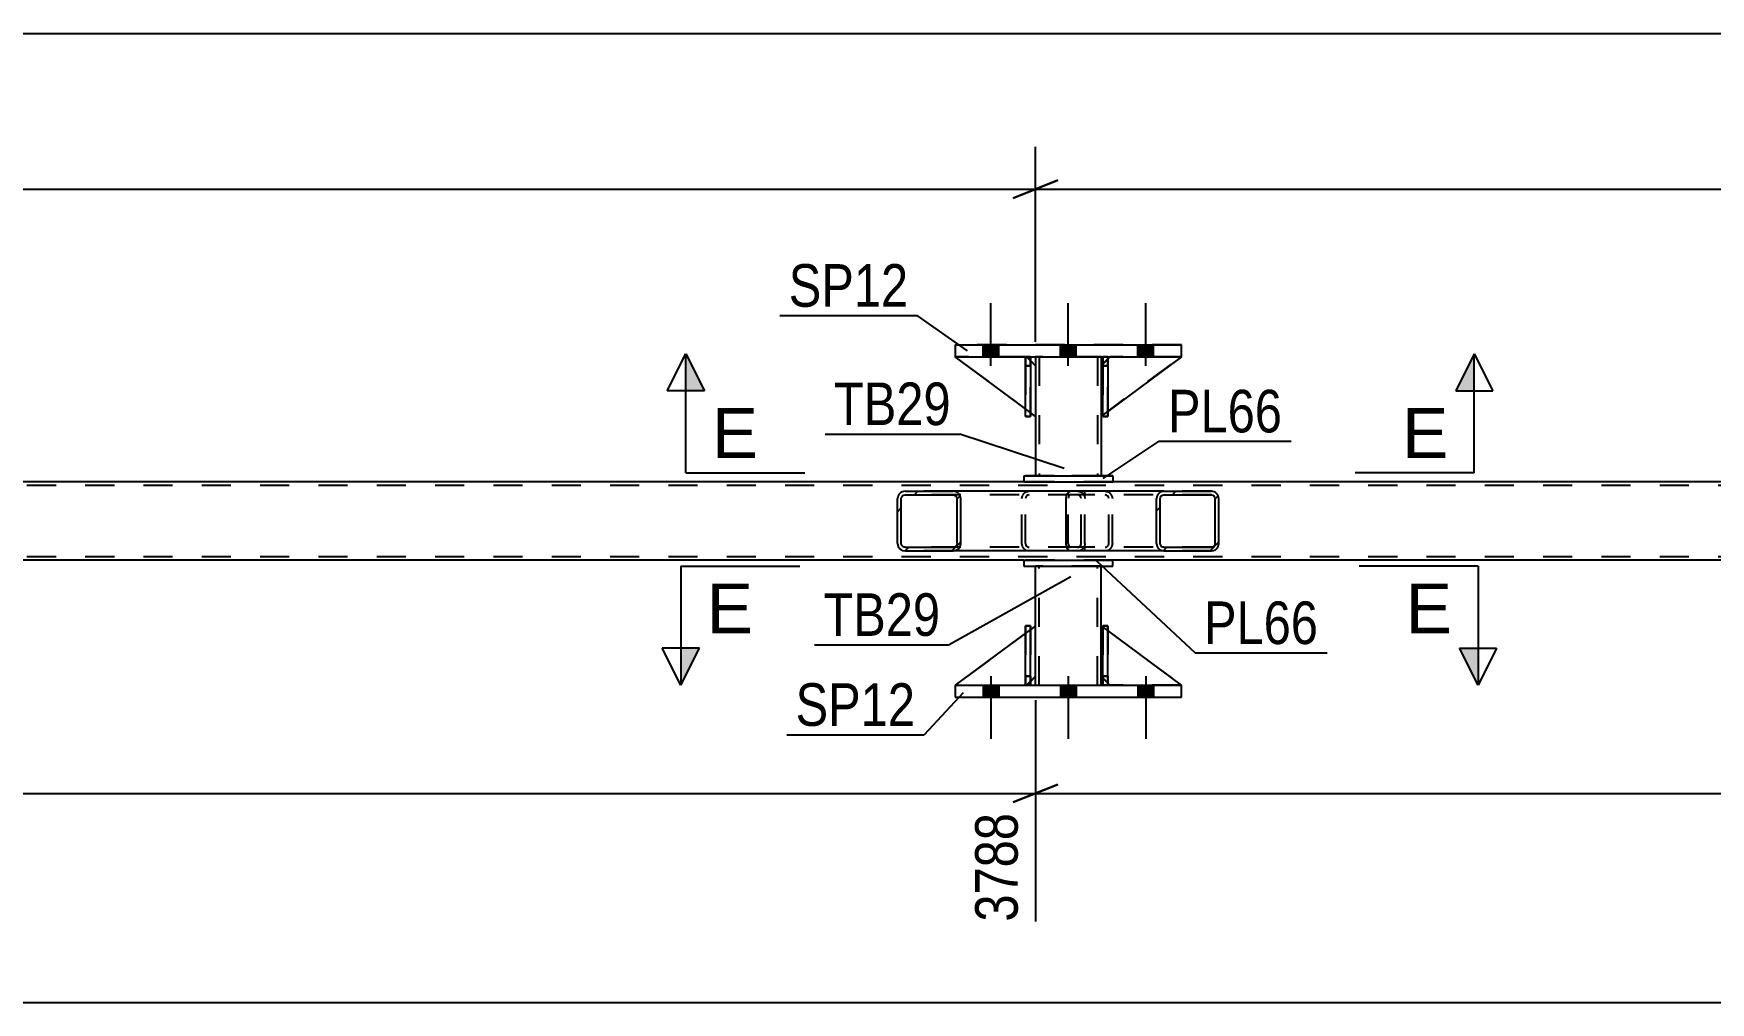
# Model space of a CAD drawing. Header units: millimetres. Extents: x 0 to 841, y 0 to 594.
# Drawn here: x 148.6 to 261.3, y 195.2 to 260.3 of the extents above; entities that cross this region are included whole.
import ezdxf

# ---------------------------------------------------------------- set-up
doc = ezdxf.new("R2010")
doc.units = ezdxf.units.MM
doc.linetypes.add('DXK_LINE_DOT2', pattern=[3.9198, 1.9599, -1.9599])
doc.styles.add('Arial', font='ARIAL.TTF', dxfattribs={"height": 0.2})
doc.styles.add('Arial Narrow', font='ARIALN.TTF', dxfattribs={"height": 0.2})

# ---------------------------------------------------------------- blocks, each defined once
blk = doc.blocks.new('Part-283133386-2742 - 2736')
at = {"linetype": 'Continuous'}
h = blk.add_hatch(dxfattribs=at)
h.set_pattern_fill('', scale=0.7, style=0, pattern_type=0)
h.set_pattern_definition([(45, (228.2007, 229.2702), (-1.57154, 1.57154), [])])
h.paths.add_polyline_path([(228.24, 229.09), (228.2, 229.27), (228.09, 229.43), (227.93, 229.53), (227.74, 229.57), (224.55, 229.57), (224.36, 229.53), (224.2, 229.43), (224.09, 229.27), (224.05, 229.09), (224.05, 226.05), (224.09, 225.86), (224.2, 225.71), (224.36, 225.6), (224.55, 225.57), (227.74, 225.57), (227.93, 225.6), (228.09, 225.71), (228.2, 225.86), (228.24, 226.05)])
h.paths.add_polyline_path([(227.97, 225.95), (227.91, 225.88), (227.83, 225.82), (227.74, 225.81), (224.55, 225.81), (224.46, 225.82), (224.37, 225.88), (224.32, 225.95), (224.3, 226.05), (224.3, 229.09), (224.32, 229.18), (224.37, 229.26), (224.46, 229.31), (224.55, 229.33), (227.74, 229.33), (227.83, 229.31), (227.91, 229.26), (227.97, 229.18), (227.99, 229.09), (227.99, 226.05)])
at = {"color": 2, "linetype": 'Continuous'}
for p, q in [((217.98, 229.09), (218, 229.27)), ((217.98, 226.05), (217.98, 229.09)), ((218, 229.27), (218.06, 229.43)), ((218.06, 229.43), (218.15, 229.53)), ((218.15, 229.53), (218.25, 229.57)), ((224.55, 229.57), (218.25, 229.57)), ((224.09, 229.27), (224.05, 229.09)), ((224.05, 226.05), (224.05, 229.09)), ((224.3, 229.09), (224.32, 229.18)), ((224.3, 226.05), (224.3, 229.09)), ((224.32, 229.18), (224.37, 229.26)), ((224.55, 229.57), (224.36, 229.53)), ((224.37, 229.26), (224.46, 229.31)), ((224.46, 229.31), (224.55, 229.33)), ((224.55, 229.57), (227.74, 229.57)), ((224.55, 229.33), (227.74, 229.33)), ((227.93, 229.53), (227.74, 229.57)), ((227.74, 229.33), (227.83, 229.31)), ((227.83, 229.31), (227.91, 229.26)), ((227.91, 229.26), (227.97, 229.18)), ((227.97, 229.18), (227.99, 229.09)), ((227.99, 226.05), (227.99, 229.09)), ((228.24, 229.09), (228.2, 229.27)), ((228.24, 226.05), (228.24, 229.09)), ((218, 225.86), (217.98, 226.05)), ((218.06, 225.71), (218, 225.86)), ((218.15, 225.6), (218.06, 225.71)), ((218.25, 225.57), (218.15, 225.6)), ((224.55, 225.57), (218.25, 225.57)), ((224.05, 226.05), (224.09, 225.86)), ((224.32, 225.95), (224.3, 226.05)), ((224.37, 225.88), (224.32, 225.95)), ((224.36, 225.6), (224.55, 225.57)), ((224.46, 225.82), (224.37, 225.88)), ((224.55, 225.81), (224.46, 225.82)), ((224.55, 225.81), (227.74, 225.81)), ((224.55, 225.57), (227.74, 225.57)), ((227.83, 225.82), (227.74, 225.81)), ((227.74, 225.57), (227.93, 225.6)), ((227.91, 225.88), (227.83, 225.82)), ((227.97, 225.95), (227.91, 225.88)), ((227.99, 226.05), (227.97, 225.95)), ((228.2, 225.86), (228.24, 226.05))]:
    blk.add_line(p, q, dxfattribs=at)
at = {"color": 7, "linetype": 'DXK_LINE_DOT2'}
for p, q in [((218.13, 229.18), (218.12, 229.09)), ((218.12, 226.05), (218.12, 229.09)), ((218.16, 229.26), (218.13, 229.18)), ((218.2, 229.31), (218.16, 229.26)), ((218.25, 229.33), (218.2, 229.31)), ((227.74, 229.33), (218.25, 229.33)), ((219.24, 229.33), (219.24, 229.57)), ((220.59, 229.57), (220.78, 229.53)), ((220.68, 229.31), (220.59, 229.33)), ((220.76, 229.26), (220.68, 229.31)), ((220.82, 229.18), (220.76, 229.26)), ((220.84, 229.09), (220.82, 229.18)), ((220.84, 226.05), (220.84, 229.09)), ((221.05, 229.27), (221.09, 229.09)), ((221.09, 226.05), (221.09, 229.09)), ((227.74, 229.57), (224.55, 229.57)), ((218.12, 226.05), (218.13, 225.95)), ((218.13, 225.95), (218.16, 225.88)), ((218.16, 225.88), (218.2, 225.82)), ((218.2, 225.82), (218.25, 225.81)), ((227.74, 225.81), (218.25, 225.81)), ((219.24, 225.57), (219.24, 225.81)), ((220.59, 225.81), (220.68, 225.82)), ((220.78, 225.6), (220.59, 225.57)), ((220.68, 225.82), (220.76, 225.88)), ((220.76, 225.88), (220.82, 225.95)), ((220.82, 225.95), (220.84, 226.05)), ((221.09, 226.05), (221.05, 225.86)), ((227.74, 225.57), (224.55, 225.57))]:
    blk.add_line(p, q, dxfattribs=at)
for centre, start, end in [((220.6, 229.07), 23.8494, 68.8059), ((220.6, 226.06), 291.1941, 336.1506)]:
    blk.add_arc(centre, 0.492, start, end, dxfattribs=at)
at = {"color": 2, "linetype": 'Continuous'}
for centre, start, end in [((224.54, 229.07), 111.1941, 156.1506), ((227.75, 229.07), 23.8494, 68.8059), ((224.54, 226.06), 203.8494, 248.8059), ((227.75, 226.06), 291.1941, 336.1506)]:
    blk.add_arc(centre, 0.492, start, end, dxfattribs=at)
blk = doc.blocks.new('Part-283133386-2814 - 2736')
at = {"color": 2, "linetype": 'Continuous'}
for p, q in [((215.25, 235.11), (210.52, 238.61)), ((215.57, 238.36), (215.92, 238.01)), ((215.92, 238.01), (215.92, 234.61)), ((215.92, 234.61), (215.57, 234.87))]:
    blk.add_line(p, q, dxfattribs=at)
at = {"color": 7, "linetype": 'DXK_LINE_DOT2'}
for p, q in [((215.32, 238.61), (210.52, 238.61)), ((215.57, 238.36), (215.32, 238.61)), ((215.57, 234.87), (215.25, 235.11))]:
    blk.add_line(p, q, dxfattribs=at)
blk = doc.blocks.new('Part-283133386-2811 - 2736')
at = {"color": 7, "linetype": 'DXK_LINE_DOT2'}
for p, q in [((220.77, 220.53), (220.45, 220.53)), ((220.45, 217.13), (220.45, 220.53)), ((220.45, 216.53), (220.45, 220.53)), ((220.77, 220.53), (220.77, 217.13)), ((220.77, 216.53), (220.77, 220.53)), ((220.77, 217.13), (220.45, 217.13)), ((220.45, 216.53), (220.45, 217.13)), ((220.77, 216.53), (220.45, 216.53)), ((220.77, 217.13), (220.77, 216.53)), ((220.77, 216.53), (220.77, 216.53))]:
    blk.add_line(p, q, dxfattribs=at)
blk = doc.blocks.new('Part-283133386-2876 - 2736')
at = {"color": 2, "linetype": 'Continuous'}
for p, q in [((215.25, 216.53), (215.25, 220.53)), ((215.25, 220.53), (215.57, 220.53)), ((215.57, 216.53), (215.57, 220.53)), ((215.25, 216.53), (215.25, 216.53)), ((215.57, 216.53), (215.25, 216.53))]:
    blk.add_line(p, q, dxfattribs=at)
at = {"color": 7, "linetype": 'DXK_LINE_DOT2'}
for p, q in [((215.25, 220.53), (215.25, 217.13)), ((215.57, 217.13), (215.57, 220.53)), ((215.25, 217.13), (215.25, 216.53)), ((215.25, 217.13), (215.57, 217.13)), ((215.25, 216.53), (215.25, 216.53)), ((215.57, 216.53), (215.57, 217.13))]:
    blk.add_line(p, q, dxfattribs=at)
blk = doc.blocks.new('Part-283133386-2747 - 2736')
at = {"linetype": 'Continuous'}
h = blk.add_hatch(dxfattribs=at)
h.set_pattern_fill('', scale=0.7, style=0, pattern_type=0)
h.set_pattern_definition([(45, (210.8555, 229.2702), (-1.57154, 1.57154), [])])
h.paths.add_polyline_path([(210.89, 229.09), (210.86, 229.27), (210.74, 229.43), (210.58, 229.53), (210.38, 229.57), (207.15, 229.57), (206.95, 229.53), (206.79, 229.43), (206.68, 229.27), (206.64, 229.09), (206.64, 226.05), (206.68, 225.86), (206.79, 225.71), (206.95, 225.6), (207.15, 225.57), (210.38, 225.57), (210.58, 225.6), (210.74, 225.71), (210.86, 225.86), (210.89, 226.05)])
h.paths.add_polyline_path([(210.62, 225.95), (210.56, 225.88), (210.48, 225.82), (210.38, 225.81), (207.15, 225.81), (207.05, 225.82), (206.97, 225.88), (206.91, 225.95), (206.89, 226.05), (206.89, 229.09), (206.91, 229.18), (206.97, 229.26), (207.05, 229.31), (207.15, 229.33), (210.38, 229.33), (210.48, 229.31), (210.56, 229.26), (210.62, 229.18), (210.64, 229.09), (210.64, 226.05)])
at = {"color": 2, "linetype": 'Continuous'}
for p, q in [((206.68, 229.27), (206.64, 229.09)), ((206.64, 226.05), (206.64, 229.09)), ((206.89, 229.09), (206.91, 229.18)), ((206.89, 226.05), (206.89, 229.09)), ((206.91, 229.18), (206.97, 229.26)), ((207.15, 229.57), (206.95, 229.53)), ((206.97, 229.26), (207.05, 229.31)), ((207.05, 229.31), (207.15, 229.33)), ((207.15, 229.57), (210.38, 229.57)), ((207.15, 229.33), (210.38, 229.33)), ((218.25, 229.57), (210.38, 229.57)), ((210.58, 229.53), (210.38, 229.57)), ((210.38, 229.33), (210.48, 229.31)), ((210.48, 229.31), (210.56, 229.26)), ((210.56, 229.26), (210.62, 229.18)), ((210.62, 229.18), (210.64, 229.09)), ((210.64, 226.05), (210.64, 229.09)), ((210.89, 229.09), (210.86, 229.27)), ((210.89, 226.05), (210.89, 229.09)), ((206.64, 226.05), (206.68, 225.86)), ((206.91, 225.95), (206.89, 226.05)), ((206.97, 225.88), (206.91, 225.95)), ((206.95, 225.6), (207.15, 225.57)), ((207.05, 225.82), (206.97, 225.88)), ((207.15, 225.81), (207.05, 225.82)), ((207.15, 225.81), (210.38, 225.81)), ((207.15, 225.57), (210.38, 225.57)), ((210.48, 225.82), (210.38, 225.81)), ((210.38, 225.57), (210.58, 225.6)), ((218.25, 225.57), (210.38, 225.57)), ((210.56, 225.88), (210.48, 225.82)), ((210.62, 225.95), (210.56, 225.88)), ((210.64, 226.05), (210.62, 225.95)), ((210.86, 225.86), (210.89, 226.05))]:
    blk.add_line(p, q, dxfattribs=at)
at = {"color": 7, "linetype": 'DXK_LINE_DOT2'}
for p, q in [((210.38, 229.57), (207.15, 229.57)), ((218.73, 229.33), (207.15, 229.33)), ((214.99, 229.09), (215.03, 229.27)), ((214.99, 226.05), (214.99, 229.09)), ((215.26, 229.18), (215.24, 229.09)), ((215.24, 226.05), (215.24, 229.09)), ((215.32, 229.26), (215.26, 229.18)), ((215.3, 229.53), (215.5, 229.57)), ((215.4, 229.31), (215.32, 229.26)), ((215.5, 229.33), (215.4, 229.31)), ((218.73, 229.57), (218.25, 229.57)), ((218.73, 229.57), (218.93, 229.53)), ((218.83, 229.31), (218.73, 229.33)), ((218.91, 229.26), (218.83, 229.31)), ((218.97, 229.18), (218.91, 229.26)), ((218.99, 229.09), (218.97, 229.18)), ((218.99, 226.05), (218.99, 229.09)), ((219.21, 229.27), (219.24, 229.09)), ((219.24, 226.05), (219.24, 229.09)), ((218.73, 225.81), (207.15, 225.81)), ((210.38, 225.57), (207.15, 225.57)), ((215.03, 225.86), (214.99, 226.05)), ((215.24, 226.05), (215.26, 225.95)), ((215.26, 225.95), (215.32, 225.88)), ((215.5, 225.57), (215.3, 225.6)), ((215.32, 225.88), (215.4, 225.82)), ((215.4, 225.82), (215.5, 225.81)), ((218.73, 225.57), (218.25, 225.57)), ((218.73, 225.81), (218.83, 225.82)), ((218.93, 225.6), (218.73, 225.57)), ((218.83, 225.82), (218.91, 225.88)), ((218.91, 225.88), (218.97, 225.95)), ((218.97, 225.95), (218.99, 226.05)), ((219.24, 226.05), (219.21, 225.86))]:
    blk.add_line(p, q, dxfattribs=at)
at = {"color": 2, "linetype": 'Continuous'}
for centre, start, end in [((207.13, 229.07), 110.7583, 155.68), ((210.4, 229.07), 24.32, 69.2417), ((207.13, 226.07), 204.32, 249.2417), ((210.4, 226.07), 290.7583, 335.68)]:
    blk.add_arc(centre, 0.496, start, end, dxfattribs=at)
at = {"color": 7, "linetype": 'DXK_LINE_DOT2'}
for centre, start, end in [((215.48, 229.07), 110.7583, 155.68), ((218.75, 229.07), 24.32, 69.2417), ((215.48, 226.07), 204.32, 249.2417), ((218.75, 226.07), 290.7583, 335.68)]:
    blk.add_arc(centre, 0.496, start, end, dxfattribs=at)
blk = doc.blocks.new('Part-283133386-2812 - 2736')
at = {"color": 7, "linetype": 'DXK_LINE_DOT2'}
for p, q in [((220.32, 238.01), (220.92, 238.61)), ((220.32, 238.01), (220.32, 234.61)), ((220.77, 238.45), (220.45, 238.13)), ((225.72, 238.61), (220.92, 238.61)), ((220.32, 234.61), (220.77, 234.94))]:
    blk.add_line(p, q, dxfattribs=at)
at = {"color": 2, "linetype": 'Continuous'}
for p, q in [((220.45, 238.13), (220.32, 238.01)), ((220.32, 238.01), (220.32, 234.61)), ((220.32, 238.01), (220.32, 238.01)), ((220.92, 238.61), (220.77, 238.45)), ((225.72, 238.61), (220.77, 234.94)), ((220.45, 234.7), (220.32, 234.61))]:
    blk.add_line(p, q, dxfattribs=at)
blk = doc.blocks.new('Bolt-283133386-2934 - 2736')
at = {"linetype": 'Continuous'}
for points in [[(213.44, 216.53), (212.4, 216.53), (212.4, 215.73), (213.44, 215.73)], [(213.44, 216.53), (212.4, 216.53), (212.4, 215.73), (213.44, 215.73)], [(213.44, 216.53), (212.4, 216.53), (212.4, 215.73), (213.44, 215.73)], [(218.64, 216.53), (217.6, 216.53), (217.6, 215.73), (218.64, 215.73)], [(218.64, 216.53), (217.6, 216.53), (217.6, 215.73), (218.64, 215.73)], [(223.84, 216.53), (222.8, 216.53), (222.8, 215.73), (223.84, 215.73)], [(223.84, 216.53), (222.8, 216.53), (222.8, 215.73), (223.84, 215.73)], [(223.84, 216.53), (222.8, 216.53), (222.8, 215.73), (223.84, 215.73)]]:
    blk.add_hatch(color=1, dxfattribs=at).paths.add_polyline_path(points)
at = {"color": 1, "linetype": 'Continuous'}
for p, q in [((212.4, 216.53), (212.4, 215.73)), ((212.4, 216.53), (212.4, 215.73)), ((212.4, 216.53), (212.4, 215.73)), ((212.92, 217.13), (212.92, 212.93)), ((212.92, 217.13), (212.92, 212.93)), ((212.92, 217.13), (212.92, 212.93)), ((213.44, 216.53), (213.44, 215.73)), ((213.44, 216.53), (213.44, 215.73)), ((213.44, 216.53), (213.44, 215.73)), ((217.6, 216.53), (217.6, 215.73)), ((217.6, 216.53), (217.6, 215.73)), ((218.12, 217.13), (218.12, 212.93)), ((218.12, 217.13), (218.12, 212.93)), ((218.64, 216.53), (218.64, 215.73)), ((218.64, 216.53), (218.64, 215.73)), ((222.8, 216.53), (222.8, 215.73)), ((222.8, 216.53), (222.8, 215.73)), ((222.8, 216.53), (222.8, 215.73)), ((223.32, 217.13), (223.32, 212.93)), ((223.32, 217.13), (223.32, 212.93)), ((223.32, 217.13), (223.32, 212.93)), ((223.84, 216.53), (223.84, 215.73)), ((223.84, 216.53), (223.84, 215.73)), ((223.84, 216.53), (223.84, 215.73))]:
    blk.add_line(p, q, dxfattribs=at)
blk = doc.blocks.new('Part-283133386-2813 - 2736')
at = {"color": 7, "linetype": 'DXK_LINE_DOT2'}
for p, q in [((220.92, 238.61), (220.32, 238.01)), ((220.32, 234.61), (225.72, 238.61)), ((220.32, 238.01), (220.92, 238.61)), ((220.32, 238.01), (220.32, 234.61)), ((220.32, 238.01), (220.32, 238.01)), ((220.32, 238.01), (220.32, 234.61)), ((225.72, 238.61), (220.92, 238.61))]:
    blk.add_line(p, q, dxfattribs=at)
blk = doc.blocks.new('Part-283133386-2815 - 2736')
at = {"color": 7, "linetype": 'DXK_LINE_DOT2'}
for p, q in [((215.92, 234.61), (210.52, 238.61)), ((210.52, 238.61), (215.32, 238.61)), ((215.32, 238.61), (215.92, 238.01)), ((215.92, 238.01), (215.92, 234.61))]:
    blk.add_line(p, q, dxfattribs=at)
blk = doc.blocks.new('Part-283133386-2836 - 2736')
at = {"color": 2, "linetype": 'Continuous'}
for p, q in [((210.52, 239.41), (225.72, 239.41)), ((210.52, 239.41), (210.52, 238.61)), ((225.72, 238.61), (225.72, 239.41)), ((210.52, 238.61), (225.72, 238.61))]:
    blk.add_line(p, q, dxfattribs=at)
at = {"color": 7, "linetype": 'DXK_LINE_DOT2'}
for p, q in [((225.72, 239.41), (210.52, 239.41)), ((210.52, 238.61), (225.72, 238.61))]:
    blk.add_line(p, q, dxfattribs=at)
blk = doc.blocks.new('Part-283133386-2898 - 2736')
at = {"color": 2, "linetype": 'Continuous'}
for p, q in [((215.12, 230.61), (215.12, 230.21)), ((215.12, 230.61), (221.12, 230.61)), ((215.12, 230.21), (221.12, 230.21)), ((221.12, 230.61), (221.12, 230.21))]:
    blk.add_line(p, q, dxfattribs=at)
at = {"color": 7, "linetype": 'DXK_LINE_DOT2'}
for p, q in [((221.12, 230.61), (215.12, 230.61)), ((221.12, 230.21), (215.12, 230.21))]:
    blk.add_line(p, q, dxfattribs=at)
blk = doc.blocks.new('Part-283133386-2842 - 2736')
at = {"color": 2, "linetype": 'Continuous'}
for p, q in [((220.32, 220.53), (220.32, 220.53)), ((220.32, 217.13), (220.32, 220.53)), ((220.45, 220.43), (220.32, 220.53)), ((225.72, 216.53), (220.77, 220.2)), ((220.32, 217.13), (220.32, 217.13)), ((220.45, 217), (220.32, 217.13)), ((220.92, 216.53), (220.77, 216.68))]:
    blk.add_line(p, q, dxfattribs=at)
at = {"color": 7, "linetype": 'DXK_LINE_DOT2'}
for p, q in [((220.32, 217.13), (220.32, 220.53)), ((220.77, 220.2), (220.45, 220.43)), ((220.92, 216.53), (220.32, 217.13)), ((220.77, 216.68), (220.45, 217)), ((225.72, 216.53), (220.92, 216.53))]:
    blk.add_line(p, q, dxfattribs=at)
blk = doc.blocks.new('Part-283133386-2790 - 2736')
at = {"color": 2, "linetype": 'Continuous'}
for p, q in [((215.57, 238.61), (215.25, 238.61)), ((215.25, 234.61), (215.25, 238.61)), ((215.57, 238.61), (215.57, 238.61)), ((215.57, 238.61), (215.57, 234.61)), ((215.57, 234.61), (215.25, 234.61))]:
    blk.add_line(p, q, dxfattribs=at)
at = {"color": 7, "linetype": 'DXK_LINE_DOT2'}
for p, q in [((215.25, 238.61), (215.25, 238.01)), ((215.57, 238.01), (215.25, 238.01)), ((215.25, 238.01), (215.25, 234.61)), ((215.57, 238.01), (215.57, 238.61)), ((215.57, 234.61), (215.57, 238.01))]:
    blk.add_line(p, q, dxfattribs=at)
blk = doc.blocks.new('Part-283133386-2792 - 2736')
at = {"color": 7, "linetype": 'DXK_LINE_DOT2'}
for p, q in [((215.25, 238.01), (215.25, 238.61)), ((215.25, 238.61), (215.25, 238.61)), ((215.25, 238.61), (215.25, 234.61)), ((215.25, 238.61), (215.57, 238.61)), ((215.25, 234.61), (215.25, 238.01)), ((215.25, 238.01), (215.57, 238.01)), ((215.57, 238.61), (215.57, 238.01)), ((215.57, 234.61), (215.57, 238.61)), ((215.57, 238.01), (215.57, 234.61)), ((215.25, 234.61), (215.57, 234.61))]:
    blk.add_line(p, q, dxfattribs=at)
blk = doc.blocks.new('Part-283133386-2797 - 2736')
at = {"color": 2, "linetype": 'Continuous'}
for p, q in [((215.92, 238.61), (215.92, 238.01)), ((220.32, 238.61), (220.32, 238.01)), ((215.92, 234.61), (215.92, 230.61)), ((220.32, 234.61), (220.32, 230.61))]:
    blk.add_line(p, q, dxfattribs=at)
at = {"color": 7, "linetype": 'DXK_LINE_DOT2'}
for p, q in [((220.32, 238.61), (215.92, 238.61)), ((215.92, 238.01), (215.92, 234.61)), ((216.16, 238.61), (216.16, 230.61)), ((220.08, 238.61), (220.08, 230.61)), ((220.32, 238.01), (220.32, 234.61)), ((220.32, 230.61), (215.92, 230.61))]:
    blk.add_line(p, q, dxfattribs=at)
blk = doc.blocks.new('Part-283133386-2841 - 2736')
at = {"color": 2, "linetype": 'Continuous'}
for p, q in [((210.52, 216.53), (210.52, 215.73)), ((210.52, 216.53), (225.72, 216.53)), ((225.72, 215.73), (225.72, 216.53)), ((210.52, 215.73), (225.72, 215.73))]:
    blk.add_line(p, q, dxfattribs=at)
at = {"color": 7, "linetype": 'DXK_LINE_DOT2'}
for p, q in [((210.52, 216.53), (225.72, 216.53)), ((210.52, 215.73), (225.72, 215.73))]:
    blk.add_line(p, q, dxfattribs=at)
blk = doc.blocks.new('Part-283133386-2859 - 2736')
at = {"color": 7, "linetype": 'DXK_LINE_DOT2'}
for p, q in [((220.32, 217.13), (220.32, 220.53)), ((220.32, 220.53), (225.72, 216.53)), ((220.32, 220.53), (220.32, 217.13)), ((220.92, 216.53), (220.32, 217.13)), ((220.32, 217.13), (220.32, 217.13)), ((220.32, 217.13), (220.92, 216.53)), ((225.72, 216.53), (220.92, 216.53))]:
    blk.add_line(p, q, dxfattribs=at)
blk = doc.blocks.new('Part-283133386-2860 - 2736')
at = {"color": 2, "linetype": 'Continuous'}
for p, q in [((215.25, 220.03), (210.52, 216.53)), ((215.92, 220.53), (215.57, 220.26)), ((215.92, 217.13), (215.92, 220.53)), ((215.92, 217.13), (215.57, 216.77))]:
    blk.add_line(p, q, dxfattribs=at)
at = {"color": 7, "linetype": 'DXK_LINE_DOT2'}
for p, q in [((215.57, 220.26), (215.25, 220.03)), ((210.52, 216.53), (210.52, 216.53)), ((210.52, 216.53), (210.52, 216.53)), ((210.52, 216.53), (215.32, 216.53)), ((215.32, 216.53), (215.57, 216.77))]:
    blk.add_line(p, q, dxfattribs=at)
blk = doc.blocks.new('Part-283133386-2861 - 2736')
at = {"color": 7, "linetype": 'DXK_LINE_DOT2'}
for p, q in [((215.92, 220.53), (210.52, 216.53)), ((215.92, 217.13), (215.92, 220.53)), ((210.52, 216.53), (215.32, 216.53)), ((215.32, 216.53), (215.92, 217.13))]:
    blk.add_line(p, q, dxfattribs=at)
blk = doc.blocks.new('Part-283133386-2863 - 2736')
at = {"color": 2, "linetype": 'Continuous'}
for p, q in [((220.45, 216.53), (220.45, 220.53)), ((220.45, 220.53), (220.77, 220.53)), ((220.77, 216.53), (220.77, 220.53)), ((220.45, 216.53), (220.45, 216.53)), ((220.77, 216.53), (220.45, 216.53))]:
    blk.add_line(p, q, dxfattribs=at)
at = {"color": 7, "linetype": 'DXK_LINE_DOT2'}
for p, q in [((220.45, 220.53), (220.45, 217.13)), ((220.77, 217.13), (220.77, 220.53)), ((220.45, 217.13), (220.45, 216.53)), ((220.45, 217.13), (220.77, 217.13)), ((220.45, 216.53), (220.45, 216.53)), ((220.77, 216.53), (220.77, 217.13))]:
    blk.add_line(p, q, dxfattribs=at)
blk = doc.blocks.new('Part-283133386-2878 - 2736')
at = {"color": 7, "linetype": 'DXK_LINE_DOT2'}
for p, q in [((215.57, 220.53), (215.25, 220.53)), ((215.25, 217.13), (215.25, 220.53)), ((215.25, 216.53), (215.25, 220.53)), ((215.57, 220.53), (215.57, 217.13)), ((215.57, 216.53), (215.57, 220.53)), ((215.57, 217.13), (215.25, 217.13)), ((215.25, 216.53), (215.25, 217.13)), ((215.57, 216.53), (215.25, 216.53)), ((215.57, 217.13), (215.57, 216.53)), ((215.57, 216.53), (215.57, 216.53))]:
    blk.add_line(p, q, dxfattribs=at)
blk = doc.blocks.new('Part-283133386-2881 - 2736')
at = {"color": 2, "linetype": 'Continuous'}
for p, q in [((220.77, 238.61), (220.45, 238.61)), ((220.45, 234.61), (220.45, 238.61)), ((220.77, 238.61), (220.77, 238.61)), ((220.77, 238.61), (220.77, 234.61)), ((220.77, 234.61), (220.45, 234.61))]:
    blk.add_line(p, q, dxfattribs=at)
at = {"color": 7, "linetype": 'DXK_LINE_DOT2'}
for p, q in [((220.45, 238.61), (220.45, 238.01)), ((220.77, 238.01), (220.45, 238.01)), ((220.45, 238.01), (220.45, 234.61)), ((220.77, 238.01), (220.77, 238.61)), ((220.77, 234.61), (220.77, 238.01))]:
    blk.add_line(p, q, dxfattribs=at)
blk = doc.blocks.new('Part-283133386-2883 - 2736')
at = {"color": 7, "linetype": 'DXK_LINE_DOT2'}
for p, q in [((220.45, 238.01), (220.45, 238.61)), ((220.45, 238.61), (220.45, 238.61)), ((220.45, 238.61), (220.45, 234.61)), ((220.45, 238.61), (220.77, 238.61)), ((220.45, 234.61), (220.45, 238.01)), ((220.45, 238.01), (220.77, 238.01)), ((220.77, 238.61), (220.77, 238.01)), ((220.77, 234.61), (220.77, 238.61)), ((220.77, 238.01), (220.77, 234.61)), ((220.45, 234.61), (220.77, 234.61))]:
    blk.add_line(p, q, dxfattribs=at)
blk = doc.blocks.new('Part-283133386-2888 - 2736')
at = {"color": 2, "linetype": 'Continuous'}
for p, q in [((215.92, 220.53), (215.92, 224.53)), ((220.32, 220.53), (220.32, 224.53)), ((215.92, 216.53), (215.92, 217.13)), ((220.32, 216.53), (220.32, 217.13))]:
    blk.add_line(p, q, dxfattribs=at)
at = {"color": 7, "linetype": 'DXK_LINE_DOT2'}
for p, q in [((220.32, 224.53), (215.92, 224.53)), ((216.16, 216.53), (216.16, 224.53)), ((220.08, 216.53), (220.08, 224.53)), ((215.92, 217.13), (215.92, 220.53)), ((220.32, 217.13), (220.32, 220.53)), ((215.92, 216.53), (220.32, 216.53))]:
    blk.add_line(p, q, dxfattribs=at)
blk = doc.blocks.new('Part-283133386-2893 - 2736')
at = {"color": 2, "linetype": 'Continuous'}
for p, q in [((215.12, 224.93), (215.12, 224.53)), ((215.12, 224.93), (221.12, 224.93)), ((215.12, 224.53), (221.12, 224.53)), ((221.12, 224.53), (221.12, 224.93))]:
    blk.add_line(p, q, dxfattribs=at)
at = {"color": 7, "linetype": 'DXK_LINE_DOT2'}
for p, q in [((221.12, 224.93), (215.12, 224.93)), ((215.12, 224.53), (221.12, 224.53))]:
    blk.add_line(p, q, dxfattribs=at)
blk = doc.blocks.new('Part-283133386-2929 - 2736')
at = {"color": 2, "linetype": 'Continuous'}
for p, q in [((215.12, 230.21), (79.13, 230.21)), ((470.54, 230.21), (221.12, 230.21)), ((215.12, 224.93), (79.13, 224.93)), ((738.05, 224.93), (221.12, 224.93))]:
    blk.add_line(p, q, dxfattribs=at)
at = {"color": 7, "linetype": 'DXK_LINE_DOT2'}
for p, q in [((738.05, 229.97), (79.13, 229.97)), ((221.12, 230.21), (215.12, 230.21)), ((738.05, 225.17), (79.13, 225.17)), ((221.12, 224.93), (215.12, 224.93))]:
    blk.add_line(p, q, dxfattribs=at)
blk = doc.blocks.new('Bolt-283133386-2933 - 2736')
at = {"linetype": 'Continuous'}
for points in [[(212.4, 238.61), (213.44, 238.61), (213.44, 239.41), (212.4, 239.41)], [(212.4, 238.61), (213.44, 238.61), (213.44, 239.41), (212.4, 239.41)], [(212.4, 238.61), (213.44, 238.61), (213.44, 239.41), (212.4, 239.41)], [(217.6, 238.61), (218.64, 238.61), (218.64, 239.41), (217.6, 239.41)], [(217.6, 238.61), (218.64, 238.61), (218.64, 239.41), (217.6, 239.41)], [(222.8, 238.61), (223.84, 238.61), (223.84, 239.41), (222.8, 239.41)], [(222.8, 238.61), (223.84, 238.61), (223.84, 239.41), (222.8, 239.41)], [(222.8, 238.61), (223.84, 238.61), (223.84, 239.41), (222.8, 239.41)]]:
    blk.add_hatch(color=1, dxfattribs=at).paths.add_polyline_path(points)
at = {"color": 1, "linetype": 'Continuous'}
for p, q in [((212.92, 238.01), (212.92, 242.21)), ((212.92, 238.01), (212.92, 242.21)), ((212.92, 238.01), (212.92, 242.21)), ((218.12, 238.01), (218.12, 242.21)), ((218.12, 238.01), (218.12, 242.21)), ((223.32, 238.01), (223.32, 242.21)), ((223.32, 238.01), (223.32, 242.21)), ((223.32, 238.01), (223.32, 242.21)), ((212.4, 238.61), (212.4, 239.41)), ((212.4, 238.61), (212.4, 239.41)), ((212.4, 238.61), (212.4, 239.41)), ((213.44, 238.61), (213.44, 239.41)), ((213.44, 238.61), (213.44, 239.41)), ((213.44, 238.61), (213.44, 239.41)), ((217.6, 238.61), (217.6, 239.41)), ((217.6, 238.61), (217.6, 239.41)), ((218.64, 238.61), (218.64, 239.41)), ((218.64, 238.61), (218.64, 239.41)), ((222.8, 238.61), (222.8, 239.41)), ((222.8, 238.61), (222.8, 239.41)), ((222.8, 238.61), (222.8, 239.41)), ((223.84, 238.61), (223.84, 239.41)), ((223.84, 238.61), (223.84, 239.41)), ((223.84, 238.61), (223.84, 239.41))]:
    blk.add_line(p, q, dxfattribs=at)
blk = doc.blocks.new('StraightDimension-283133386-3133 - 2736')
at = {"color": 7, "linetype": 'Continuous'}
blk.add_line((70.51, 260.35), (746.67, 260.35), dxfattribs=at)
blk = doc.blocks.new('StraightDimension-283133386-3148 - 2736')
at = {"color": 7, "linetype": 'Continuous'}
blk.add_line((69.87, 195.2), (747.31, 195.2), dxfattribs=at)
blk = doc.blocks.new('StraightDimension-283133386-13110 - 2736')
at = {"color": 7, "linetype": 'Continuous'}
for p, q in [((215.92, 239.61), (215.92, 252.73)), ((217.42, 250.48), (214.42, 249.28)), ((215.92, 249.88), (471.34, 249.88))]:
    blk.add_line(p, q, dxfattribs=at)
blk = doc.blocks.new('StraightDimension-283133386-13111 - 2736')
at = {"color": 7, "linetype": 'Continuous'}
for p, q in [((215.92, 239.61), (215.92, 252.73)), ((214.42, 249.28), (217.42, 250.48)), ((70.51, 249.88), (215.92, 249.88))]:
    blk.add_line(p, q, dxfattribs=at)
blk = doc.blocks.new('StraightDimension-283133386-23477 - 2736')
at = {"color": 7, "linetype": 'Continuous'}
for p, q in [((215.92, 215.53), (215.92, 200.64)), ((217.42, 209.86), (214.42, 208.66)), ((215.92, 209.26), (471.34, 209.26))]:
    blk.add_line(p, q, dxfattribs=at)
blk = doc.blocks.new('StraightDimension-283133386-23478 - 2736')
at = {"color": 7, "linetype": 'Continuous'}
for p, q in [((215.92, 215.53), (215.92, 200.64)), ((214.42, 208.66), (217.42, 209.86)), ((70.51, 209.26), (215.92, 209.26))]:
    blk.add_line(p, q, dxfattribs=at)
at = {"color": 0, "linetype": 'Continuous'}
blk.add_wipeout([(215.32, 208.56), (211.12, 208.56), (211.12, 200.04), (215.32, 200.04)], dxfattribs=at)
at = {"color": 3, "linetype": 'Continuous', "style": 'Arial Narrow'}
blk.add_text('3788', height=2.863, rotation=90.0002, dxfattribs=at).set_placement((214.72, 200.64))
blk = doc.blocks.new('Mark-283133386-2837 - 2736')
at = {"color": 30, "linetype": 'Continuous'}
for p in [(211.06, 216.02), (199.19, 213.2)]:
    blk.add_line(p, (208.43, 213.2), dxfattribs=at)
at = {"color": 0}
blk.add_wipeout([(207.83, 213.8), (207.83, 216.8), (199.79, 216.8), (199.79, 213.8)], dxfattribs=at)
blk.add_wipeout([(207.83, 213.8), (207.83, 216.8), (199.79, 216.8), (199.79, 213.8)], dxfattribs=at)
at = {"color": 3, "style": 'Arial Narrow'}
blk.add_text('SP12', height=2.863, dxfattribs=at).set_placement((199.79, 213.8))
blk = doc.blocks.new('Mark-283133386-2793 - 2736')
at = {"color": 30, "linetype": 'Continuous'}
for p in [(201.77, 233.42), (217.85, 231.1)]:
    blk.add_line(p, (210.83, 233.42), dxfattribs=at)
at = {"color": 0}
blk.add_wipeout([(210.23, 234.02), (210.23, 237.02), (202.37, 237.02), (202.37, 234.02)], dxfattribs=at)
blk.add_wipeout([(210.23, 234.02), (210.23, 237.02), (202.37, 237.02), (202.37, 234.02)], dxfattribs=at)
at = {"color": 3, "style": 'Arial Narrow'}
blk.add_text('TB29', height=2.863, dxfattribs=at).set_placement((202.37, 234.02))
blk = doc.blocks.new('Mark-283133386-2832 - 2736')
at = {"color": 30, "linetype": 'Continuous'}
for p in [(198.73, 241.38), (211.34, 239.02)]:
    blk.add_line(p, (207.97, 241.38), dxfattribs=at)
at = {"color": 0}
blk.add_wipeout([(207.37, 241.98), (207.37, 244.98), (199.33, 244.98), (199.33, 241.98)], dxfattribs=at)
blk.add_wipeout([(207.37, 241.98), (207.37, 244.98), (199.33, 244.98), (199.33, 241.98)], dxfattribs=at)
at = {"color": 3, "style": 'Arial Narrow'}
blk.add_text('SP12', height=2.863, dxfattribs=at).set_placement((199.33, 241.98))
blk = doc.blocks.new('Mark-283133386-2884 - 2736')
at = {"color": 30, "linetype": 'Continuous'}
for p in [(218.3, 223.83), (201.06, 219.25)]:
    blk.add_line(p, (210.11, 219.25), dxfattribs=at)
at = {"color": 0}
blk.add_wipeout([(209.51, 219.85), (209.51, 222.85), (201.66, 222.85), (201.66, 219.85)], dxfattribs=at)
blk.add_wipeout([(209.51, 219.85), (209.51, 222.85), (201.66, 222.85), (201.66, 219.85)], dxfattribs=at)
at = {"color": 3, "style": 'Arial Narrow'}
blk.add_text('TB29', height=2.863, dxfattribs=at).set_placement((201.66, 219.85))
blk = doc.blocks.new('Mark-283133386-2889 - 2736')
at = {"color": 30, "linetype": 'Continuous'}
for p, q in [((220.02, 224.89), (226.64, 218.7)), ((226.64, 218.7), (235.52, 218.7))]:
    blk.add_line(p, q, dxfattribs=at)
at = {"color": 0}
blk.add_wipeout([(234.92, 219.3), (234.92, 222.3), (227.24, 222.3), (227.24, 219.3)], dxfattribs=at)
blk.add_wipeout([(234.92, 219.3), (234.92, 222.3), (227.24, 222.3), (227.24, 219.3)], dxfattribs=at)
at = {"color": 3, "style": 'Arial Narrow'}
blk.add_text('PL66', height=2.863, dxfattribs=at).set_placement((227.24, 219.3))
blk = doc.blocks.new('Mark-283133386-2894 - 2736')
at = {"color": 30, "linetype": 'Continuous'}
for p, q in [((220.46, 230.44), (224.22, 232.93)), ((224.22, 232.93), (233.1, 232.93))]:
    blk.add_line(p, q, dxfattribs=at)
at = {"color": 0}
blk.add_wipeout([(232.5, 233.53), (232.5, 236.53), (224.82, 236.53), (224.82, 233.53)], dxfattribs=at)
blk.add_wipeout([(232.5, 233.53), (232.5, 236.53), (224.82, 236.53), (224.82, 233.53)], dxfattribs=at)
at = {"color": 3, "style": 'Arial Narrow'}
blk.add_text('PL66', height=2.863, dxfattribs=at).set_placement((224.82, 233.53))
blk = doc.blocks.new('SectionMark-283133386-24440 - 2736')
at = {"linetype": 'Continuous'}
for points in [[(192.07, 219.03), (193.32, 219.03), (192.07, 216.53)], [(244.41, 219.03), (245.66, 219.03), (245.66, 216.53)]]:
    blk.add_hatch(color=6, dxfattribs=at).paths.add_polyline_path(points)
at = {"color": 6, "linetype": 'Continuous'}
for p, q in [((192.07, 224.53), (200.07, 224.53)), ((192.07, 224.53), (192.07, 216.53)), ((245.66, 224.53), (237.66, 224.53)), ((245.66, 224.53), (245.66, 216.53)), ((192.07, 216.53), (190.82, 219.03)), ((193.32, 219.03), (190.82, 219.03)), ((192.07, 216.53), (193.32, 219.03)), ((244.41, 219.03), (246.91, 219.03)), ((245.66, 216.53), (244.41, 219.03)), ((246.91, 219.03), (245.66, 216.53))]:
    blk.add_line(p, q, dxfattribs=at)
at = {"color": 0, "linetype": 'Continuous'}
for points in [[(196.93, 220.03), (196.93, 223.53), (193.82, 223.53), (193.82, 220.03)], [(243.91, 220.03), (243.91, 223.53), (240.8, 223.53), (240.8, 220.03)]]:
    blk.add_wipeout(points, dxfattribs=at)
at = {"color": 3, "linetype": 'Continuous', "style": 'Arial'}
for p in [(193.82, 220.03), (240.8, 220.03)]:
    blk.add_text('E', height=3.34, dxfattribs=at).set_placement(p)
blk = doc.blocks.new('SectionMark-283133386-24793 - 2736')
at = {"linetype": 'Continuous'}
for points in [[(193.66, 236.32), (192.41, 236.32), (192.41, 238.82)], [(245.41, 236.32), (244.16, 236.32), (245.41, 238.82)]]:
    blk.add_hatch(color=6, dxfattribs=at).paths.add_polyline_path(points)
at = {"color": 6, "linetype": 'Continuous'}
for p, q in [((191.16, 236.32), (192.41, 238.82)), ((192.41, 230.82), (192.41, 238.82)), ((192.41, 238.82), (193.66, 236.32)), ((245.41, 238.82), (244.16, 236.32)), ((245.41, 230.82), (245.41, 238.82)), ((245.41, 238.82), (246.66, 236.32)), ((193.66, 236.32), (191.16, 236.32)), ((244.16, 236.32), (246.66, 236.32)), ((192.41, 230.82), (200.41, 230.82)), ((245.41, 230.82), (237.41, 230.82))]:
    blk.add_line(p, q, dxfattribs=at)
at = {"color": 0, "linetype": 'Continuous'}
for points in [[(197.27, 231.82), (197.27, 235.32), (194.16, 235.32), (194.16, 231.82)], [(243.66, 231.82), (243.66, 235.32), (240.55, 235.32), (240.55, 231.82)]]:
    blk.add_wipeout(points, dxfattribs=at)
at = {"color": 3, "linetype": 'Continuous', "style": 'Arial'}
for p in [(194.16, 231.82), (240.55, 231.82)]:
    blk.add_text('E', height=3.34, dxfattribs=at).set_placement(p)

msp = doc.modelspace()

# ---------------------------------------------------------------- block references
for name in ['Bolt-283133386-2933 - 2736', 'Part-283133386-2836 - 2736', 'Part-283133386-2814 - 2736', 'Part-283133386-2815 - 2736', 'Part-283133386-2790 - 2736', 'Part-283133386-2792 - 2736', 'Part-283133386-2797 - 2736', 'Part-283133386-2812 - 2736', 'Part-283133386-2813 - 2736', 'Part-283133386-2881 - 2736', 'Part-283133386-2883 - 2736', 'Part-283133386-2929 - 2736', 'Part-283133386-2898 - 2736', 'Part-283133386-2747 - 2736', 'Part-283133386-2742 - 2736', 'Part-283133386-2893 - 2736', 'Part-283133386-2888 - 2736', 'Part-283133386-2860 - 2736', 'Part-283133386-2861 - 2736', 'Part-283133386-2876 - 2736', 'Part-283133386-2878 - 2736', 'Part-283133386-2842 - 2736', 'Part-283133386-2859 - 2736', 'Part-283133386-2811 - 2736', 'Part-283133386-2863 - 2736', 'Part-283133386-2841 - 2736', 'Bolt-283133386-2934 - 2736']:
    msp.add_blockref(name, (0, 0))

# ---------------------------------------------------------------- next in the draw order: block references
for name in ['StraightDimension-283133386-3133 - 2736', 'StraightDimension-283133386-3148 - 2736']:
    msp.add_blockref(name, (0, 0))

# ---------------------------------------------------------------- next in the draw order: block references
for name in ['StraightDimension-283133386-13110 - 2736', 'Mark-283133386-2894 - 2736', 'Mark-283133386-2889 - 2736', 'StraightDimension-283133386-23477 - 2736']:
    msp.add_blockref(name, (0, 0))

# ---------------------------------------------------------------- next in the draw order: block references
for name in ['StraightDimension-283133386-13111 - 2736', 'StraightDimension-283133386-23478 - 2736']:
    msp.add_blockref(name, (0, 0))

# ---------------------------------------------------------------- next in the draw order: block references
for name in ['Mark-283133386-2832 - 2736', 'Mark-283133386-2793 - 2736', 'Mark-283133386-2884 - 2736', 'Mark-283133386-2837 - 2736']:
    msp.add_blockref(name, (0, 0))

# ---------------------------------------------------------------- next in the draw order: block references
for name in ['SectionMark-283133386-24793 - 2736', 'SectionMark-283133386-24440 - 2736']:
    msp.add_blockref(name, (0, 0))

doc.saveas('drawing.dxf')
